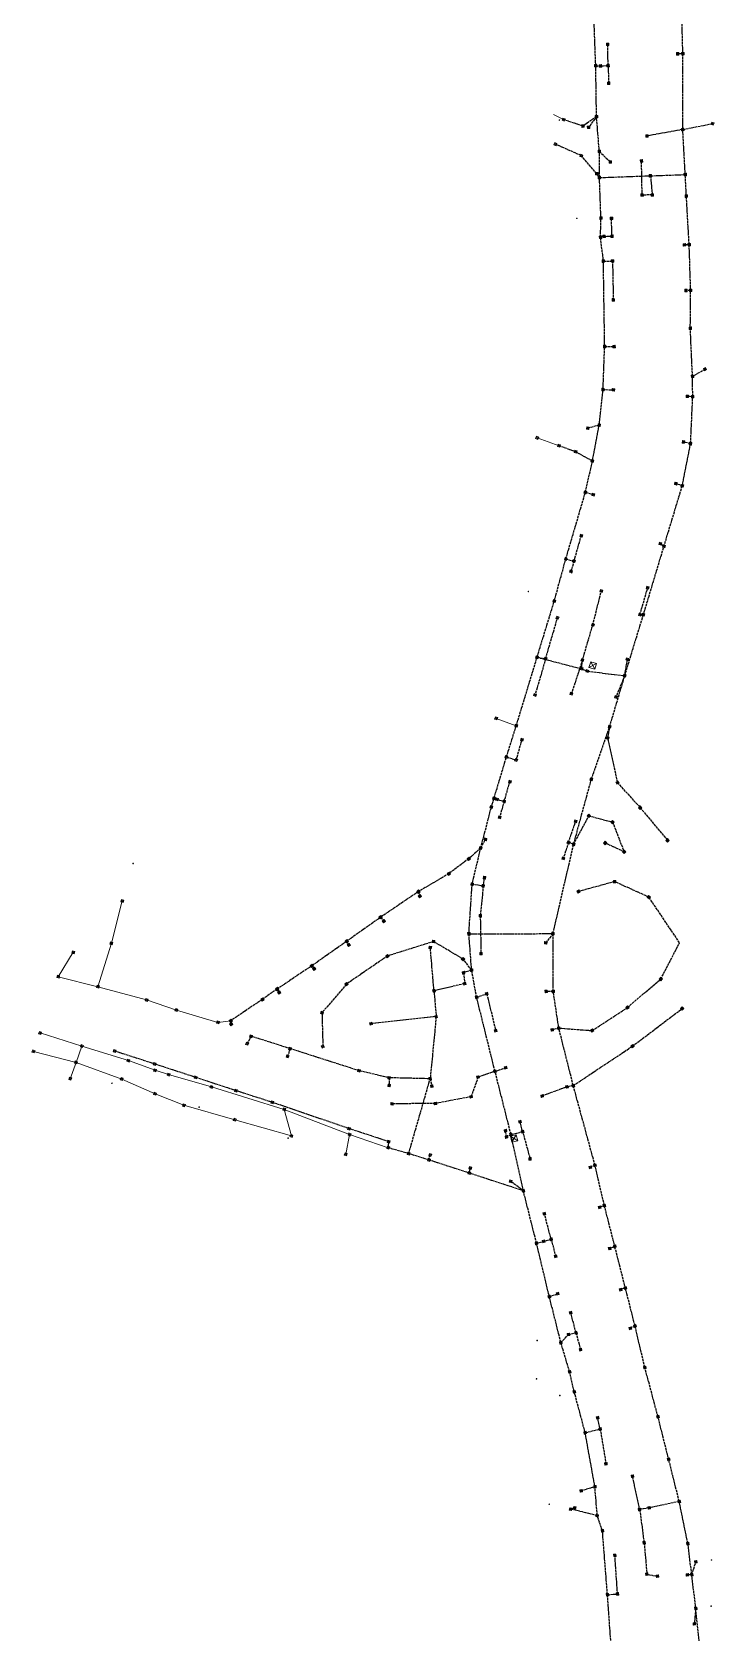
# Model space of a CAD drawing. Header units: metres. Extents: x 105110 to 106166, y 111730 to 118166.
# Drawn here: x 105110 to 105450, y 112535 to 113333 of the extents above; entities that cross this region are included whole.
import ezdxf

# ---------------------------------------------------------------- set-up
doc = ezdxf.new("R2010")
doc.units = ezdxf.units.M
doc.linetypes.add('DASHED', pattern=[1.524, 1.27, -0.254])
for name, color, linetype, lineweight in [('30-RED-ENEL-EXIST', 13, 'CONTINUOUS', 13), ('30-RED-ENEL-NODOS', 11, 'CONTINUOUS', 13), ('30-RED-ENEL-PROY', 1, 'DASHED', 25)]:
    doc.layers.add(name, color=color, linetype=linetype, lineweight=lineweight)

# ---------------------------------------------------------------- blocks, each defined once
blk = doc.blocks.new('CAJA_ENEL')
for p, q in [((-0.6, -0.6), (0.6, 0.6)), ((-0.6, 0.6), (0.6, -0.6))]:
    blk.add_line(p, q)
blk.add_lwpolyline([(-0.6, -0.6), (0.6, -0.6), (0.6, 0.6), (-0.6, 0.6)], close=True)
blk = doc.blocks.new('POSTE')
blk.add_circle((0, 0), 0.15)
blk = doc.blocks.new('CT_ENEL')
for p, q in [((-1.5, -1.5), (1.5, 1.5)), ((-1.5, 1.5), (1.5, -1.5))]:
    blk.add_line(p, q)
blk.add_lwpolyline([(-1.5, -1.5), (1.5, -1.5), (1.5, 1.5), (-1.5, 1.5)], close=True)

msp = doc.modelspace()

# ---------------------------------------------------------------- linework, layer by layer
at = {"layer": '30-RED-ENEL-EXIST'}
for points in [[(105374.9259, 113289.7031), (105369.8253, 113292.3195)], [(105372.6995, 113127.0425), (105361.6745, 113131.0197)], [(105351.3079, 112987.4229), (105341.2527, 112991.0659)], [(105149.3309, 112878.9193), (105154.7323, 112900.0001)], [(105142.5983, 112857.1791), (105149.3309, 112878.9193)], [(105122.7327, 112862.1721), (105130.2961, 112874.4041)], [(105142.5983, 112857.1791), (105122.7327, 112862.1721)], [(105166.8623, 112850.6557), (105142.5983, 112857.1791)], [(105181.7481, 112845.5885), (105166.8623, 112850.6557)], [(105202.4635, 112839.4037), (105181.7481, 112845.5885)], [(105208.8451, 112840.2595), (105202.4635, 112839.4037)], [(105134.5569, 112827.5969), (105113.7153, 112834.1527)], [(105134.5569, 112827.5969), (105131.6515, 112819.4611)], [(105157.7483, 112820.3945), (105134.5569, 112827.5969)], [(105131.6515, 112819.4611), (105110.4337, 112824.9487)], [(105131.6515, 112819.4611), (105128.7459, 112811.3253)], [(105154.4717, 112811.1983), (105131.6515, 112819.4611)], [(105171.0623, 112815.5469), (105157.7483, 112820.3945)], [(105171.0713, 112803.8411), (105154.4717, 112811.1983)], [(105177.7961, 112813.4229), (105171.0623, 112815.5469)], [(105199.1877, 112807.2787), (105177.7961, 112813.4229)], [(105185.4603, 112798.1131), (105171.0713, 112803.8411)], [(105235.5533, 112796.0481), (105199.1877, 112807.2787)], [(105210.8863, 112790.8611), (105185.4603, 112798.1131)], [(105268.1285, 112783.5243), (105235.5533, 112796.0481)], [(105235.5533, 112796.0481), (105239.1163, 112782.8303)], [(105239.1163, 112782.8303), (105210.8863, 112790.8611)], [(105268.1285, 112783.5243), (105266.2293, 112773.6035)], [(105287.3977, 112776.8993), (105268.1285, 112783.5243)]]:
    msp.add_lwpolyline(points, dxfattribs=at)
at = {"layer": '30-RED-ENEL-PROY'}
for points in [[(105390.9767, 113316.5461), (105389.9687, 113343.0601)], [(105434.4379, 113322.5021), (105433.8841, 113342.1883)], [(105397.1429, 113316.6493), (105396.8951, 113327.2751)], [(105434.4379, 113322.5021), (105431.8475, 113322.4857)], [(105434.3795, 113284.7565), (105434.4379, 113322.5021)], [(105391.3421, 113291.1511), (105390.9767, 113316.5461)], [(105390.9767, 113316.5461), (105393.3237, 113316.4827)], [(105393.3237, 113316.4827), (105397.1429, 113316.6493)], [(105397.1429, 113316.6493), (105397.4061, 113307.8579)], [(105384.5343, 113286.4489), (105374.9259, 113289.7031)], [(105391.3421, 113291.1511), (105384.5343, 113286.4489)], [(105391.3421, 113291.1511), (105387.3601, 113285.8447)], [(105392.7689, 113273.8385), (105391.3421, 113291.1511)], [(105434.3795, 113284.7565), (105416.4821, 113281.5259)], [(105434.3795, 113284.7565), (105449.2063, 113287.6955)], [(105435.5891, 113262.3083), (105434.3795, 113284.7565)], [(105383.7909, 113271.6947), (105370.8345, 113277.4459)], [(105392.7921, 113260.7917), (105392.7689, 113273.8385)], [(105392.7689, 113273.8385), (105398.1979, 113268.4969)], [(105391.5033, 113262.7073), (105383.7909, 113271.6947)], [(105414.1087, 113252.0613), (105413.7903, 113269.1229)], [(105392.7921, 113260.7917), (105391.5033, 113262.7073)], [(105392.7921, 113260.7917), (105418.2369, 113261.6665)], [(105393.5413, 113240.5555), (105392.7921, 113260.7917)], [(105418.2369, 113261.6665), (105435.5891, 113262.3083)], [(105418.2369, 113261.6665), (105419.2217, 113252.1279)], [(105436.2053, 113251.5199), (105435.5891, 113262.3083)], [(105419.2217, 113252.1279), (105414.1087, 113252.0613)], [(105437.5791, 113227.3097), (105436.2053, 113251.5199)], [(105393.3579, 113231.0357), (105393.5413, 113240.5555)], [(105399.0541, 113231.5505), (105398.8203, 113240.4391)], [(105393.3579, 113231.0357), (105395.1703, 113231.4697)], [(105394.7795, 113219.1243), (105393.3579, 113231.0357)], [(105395.1703, 113231.4697), (105399.0541, 113231.5505)], [(105437.5791, 113227.3097), (105435.1975, 113227.2335)], [(105438.3247, 113204.5037), (105437.5791, 113227.3097)], [(105394.7795, 113219.1243), (105399.3285, 113219.1277)], [(105395.4133, 113176.5285), (105394.7795, 113219.1243)], [(105399.3285, 113219.1277), (105399.7237, 113199.7841)], [(105438.3247, 113204.5037), (105435.9999, 113204.4621)], [(105438.1315, 113185.6677), (105438.3247, 113204.5037)], [(105439.2397, 113161.6321), (105438.1315, 113185.6677)], [(105394.6117, 113155.0699), (105395.4133, 113176.5285)], [(105395.4133, 113176.5285), (105400.1479, 113176.5021)], [(105439.2397, 113161.6321), (105445.4773, 113165.2617)], [(105392.6641, 113137.3037), (105394.6117, 113155.0699)], [(105394.6117, 113155.0699), (105399.7757, 113154.9355)], [(105439.3575, 113151.5073), (105439.2397, 113161.6321)], [(105439.3575, 113151.5073), (105436.6495, 113151.6329)], [(105438.2875, 113128.0711), (105439.3575, 113151.5073)], [(105392.6641, 113137.3037), (105386.9559, 113135.7681)], [(105389.3057, 113119.3695), (105392.6641, 113137.3037)], [(105380.8977, 113124.0135), (105372.6995, 113127.0425)], [(105389.3057, 113119.3695), (105380.8977, 113124.0135)], [(105434.1491, 113107.0577), (105438.2875, 113128.0711)], [(105438.2875, 113128.0711), (105434.7007, 113128.9163)], [(105385.8063, 113103.8607), (105389.3057, 113119.3695)], [(105424.9807, 113076.8107), (105434.1491, 113107.0577)], [(105434.1491, 113107.0577), (105430.8931, 113108.1535)], [(105376.0341, 113070.5661), (105385.8063, 113103.8607)], [(105385.8063, 113103.8607), (105389.7511, 113102.6809)], [(105380.1233, 113069.5009), (105383.7835, 113082.1821)], [(105414.7547, 113042.7807), (105424.9807, 113076.8107)], [(105424.9807, 113076.8107), (105423.1307, 113078.1259)], [(105370.2689, 113049.5745), (105376.0341, 113070.5661)], [(105376.0341, 113070.5661), (105380.1233, 113069.5009)], [(105380.1233, 113069.5009), (105378.6083, 113064.3117)], [(105389.5183, 113037.7167), (105393.7675, 113054.5633)], [(105413.0203, 113042.8229), (105416.9003, 113056.2061)], [(105361.6939, 113021.5447), (105370.2689, 113049.5745)], [(105405.4147, 113012.2973), (105414.7547, 113042.7807)], [(105414.7547, 113042.7807), (105413.0203, 113042.8229)], [(105365.9791, 113020.8945), (105371.8863, 113041.2289)], [(105384.3421, 113020.1717), (105389.5183, 113037.7167)], [(105351.3079, 112987.4229), (105361.6939, 113021.5447)], [(105365.9791, 113020.8945), (105360.6779, 113002.7827)], [(105361.6939, 113021.5447), (105383.8553, 113015.8163)], [(105361.6939, 113021.5447), (105365.9791, 113020.8945)], [(105384.3421, 113020.1717), (105378.8117, 113003.3161)], [(105383.8553, 113015.8163), (105384.3421, 113020.1717)], [(105405.4147, 113012.2973), (105406.7701, 113020.5701)], [(105383.8553, 113015.8163), (105386.7941, 113014.6257)], [(105386.7941, 113014.6257), (105405.4147, 113012.2973)], [(105397.9271, 112986.9717), (105405.4147, 113012.2973)], [(105405.4147, 113012.2973), (105401.0181, 113001.7527)], [(105346.3949, 112971.8115), (105351.3079, 112987.4229)], [(105388.7599, 112960.6845), (105397.9271, 112986.9717)], [(105397.9271, 112986.9717), (105396.8399, 112981.2713)], [(105351.2539, 112970.2781), (105354.1999, 112980.3913)], [(105396.8399, 112981.2713), (105401.7773, 112958.9713)], [(105340.2183, 112951.2135), (105346.3949, 112971.8115)], [(105346.3949, 112971.8115), (105351.2539, 112970.2781)], [(105345.2745, 112949.6595), (105348.1319, 112959.5465)], [(105379.9269, 112928.2561), (105388.7599, 112960.6845)], [(105401.7773, 112958.9713), (105413.1921, 112946.5173)], [(105333.5743, 112926.4505), (105338.9033, 112946.8513)], [(105338.9033, 112946.8513), (105340.2183, 112951.2135)], [(105340.2183, 112951.2135), (105341.7129, 112950.7003)], [(105341.7129, 112950.7003), (105345.2745, 112949.6595)], [(105345.2745, 112949.6595), (105342.9573, 112941.7355)], [(105413.1921, 112946.5173), (105426.7621, 112930.2255)], [(105377.3725, 112929.1631), (105380.9343, 112939.6865)], [(105379.9269, 112928.2561), (105387.5207, 112942.4549)], [(105387.5207, 112942.4549), (105399.3785, 112939.3275)], [(105399.3785, 112939.3275), (105405.1175, 112924.4747)], [(105333.5743, 112926.4505), (105335.9455, 112930.7139)], [(105333.5743, 112926.4505), (105327.6081, 112921.0303)], [(105329.2885, 112908.4105), (105333.5743, 112926.4505)], [(105369.6321, 112883.7077), (105379.9269, 112928.2561)], [(105377.3725, 112929.1631), (105374.7567, 112921.1851)], [(105379.9269, 112928.2561), (105377.3725, 112929.1631)], [(105405.1175, 112924.4747), (105395.7039, 112928.9091)], [(105327.6081, 112921.0303), (105317.6971, 112913.6047)], [(105317.6971, 112913.6047), (105302.4489, 112904.6397)], [(105327.6515, 112883.6051), (105329.2885, 112908.4105)], [(105329.2885, 112908.4105), (105334.8253, 112907.5883)], [(105334.8253, 112907.5883), (105333.3427, 112892.6147)], [(105334.8253, 112907.5883), (105335.5187, 112911.6155)], [(105400.3487, 112909.6493), (105382.3221, 112904.6589)], [(105417.4803, 112901.9149), (105400.3487, 112909.6493)], [(105302.4489, 112904.6397), (105283.5969, 112891.8627)], [(105302.4489, 112904.6397), (105303.1885, 112902.4291)], [(105423.4209, 112861.0807), (105432.7695, 112879.1373), (105417.4803, 112901.9149)], [(105283.5969, 112891.8627), (105266.7159, 112879.8949)], [(105283.5969, 112891.8627), (105285.2987, 112889.9333)], [(105333.3427, 112892.6147), (105333.6979, 112873.7463)], [(105327.6515, 112883.6051), (105369.6321, 112883.7077)], [(105329.0487, 112865.4971), (105327.6515, 112883.6051)], [(105369.6321, 112883.7077), (105366.0141, 112879.1183)], [(105369.7649, 112854.8147), (105369.6321, 112883.7077)], [(105266.7159, 112879.8949), (105249.3583, 112867.7065)], [(105266.7159, 112879.8949), (105267.7737, 112878.0377)], [(105310.0403, 112879.7387), (105286.9979, 112872.5269)], [(105310.2687, 112855.1697), (105308.4211, 112876.7867)], [(105324.7415, 112871.0181), (105310.0403, 112879.7387)], [(105249.3583, 112867.7065), (105231.9937, 112856.0875)], [(105249.3583, 112867.7065), (105250.4665, 112866.1339)], [(105286.9979, 112872.5269), (105266.5583, 112858.5053)], [(105329.0487, 112865.4971), (105324.7415, 112871.0181)], [(105325.5083, 112858.7687), (105310.2687, 112855.1697)], [(105329.0487, 112865.4971), (105324.9867, 112864.2381)], [(105324.9867, 112864.2381), (105325.5083, 112858.7687)], [(105331.5355, 112851.9327), (105329.0487, 112865.4971)], [(105406.7629, 112846.8347), (105423.4209, 112861.0807)], [(105224.6539, 112850.9257), (105208.8451, 112840.2595)], [(105231.9937, 112856.0875), (105224.6539, 112850.9257)], [(105231.9937, 112856.0875), (105233.0031, 112854.3187)], [(105266.5583, 112858.5053), (105254.3461, 112844.2109)], [(105310.2687, 112855.1697), (105311.3393, 112842.2989)], [(105331.5355, 112851.9327), (105336.5449, 112853.7469)], [(105340.6927, 112815.0525), (105331.5355, 112851.9327)], [(105336.5449, 112853.7469), (105341.0909, 112835.2761)], [(105369.7649, 112854.8147), (105366.2507, 112854.8825)], [(105372.5367, 112836.5917), (105369.7649, 112854.8147)], [(105254.3461, 112844.2109), (105254.8121, 112827.3691)], [(105389.2095, 112835.3539), (105406.7629, 112846.8347)], [(105409.3191, 112827.6043), (105434.1247, 112846.3873)], [(105208.8451, 112840.2595), (105209.0209, 112838.4855)], [(105311.3393, 112842.2989), (105278.7865, 112838.7733)], [(105311.3393, 112842.2989), (105308.3579, 112811.3253)], [(105372.5367, 112836.5917), (105369.2267, 112835.7629)], [(105379.7527, 112807.9371), (105372.5367, 112836.5917)], [(105372.5367, 112836.5917), (105389.2095, 112835.3539)], [(105219.0087, 112832.5339), (105217.0401, 112828.8587)], [(105238.4463, 112826.3529), (105219.0087, 112832.5339)], [(105379.7527, 112807.9371), (105409.3191, 112827.6043)], [(105170.8987, 112818.6793), (105150.8857, 112825.1255)], [(105238.4463, 112826.3529), (105237.1723, 112822.4481)], [(105272.8819, 112815.3369), (105238.4463, 112826.3529)], [(105191.3347, 112811.9997), (105170.8987, 112818.6793)], [(105211.4861, 112805.3733), (105191.3347, 112811.9997)], [(105287.8223, 112811.8141), (105272.8819, 112815.3369)], [(105308.3579, 112811.3253), (105287.8223, 112811.8141)], [(105287.8223, 112811.8141), (105287.9381, 112807.9479)], [(105297.6253, 112773.9917), (105308.3579, 112811.3253)], [(105308.3579, 112811.3253), (105309.2199, 112807.6515)], [(105332.2425, 112812.1251), (105328.8199, 112802.4163)], [(105340.6927, 112815.0525), (105332.2425, 112812.1251)], [(105340.6927, 112815.0525), (105346.0737, 112816.8019)], [(105348.6809, 112783.5167), (105340.6927, 112815.0525)], [(105229.6359, 112799.5383), (105211.4861, 112805.3733)], [(105376.5681, 112807.2847), (105364.2151, 112802.7571)], [(105379.7527, 112807.9371), (105376.5681, 112807.2847)], [(105390.5825, 112768.2109), (105379.7527, 112807.9371)], [(105267.8093, 112786.4901), (105229.6359, 112799.5383)], [(105310.9299, 112799.0013), (105289.2905, 112798.8237)], [(105328.8199, 112802.4163), (105310.9299, 112799.0013)], [(105354.4735, 112784.9551), (105353.1497, 112789.8907)], [(105287.6937, 112779.9679), (105267.8093, 112786.4901)], [(105287.3977, 112776.8993), (105287.6937, 112779.9679)], [(105346.4483, 112782.3207), (105345.9399, 112785.4495)], [(105348.6809, 112783.5167), (105346.4483, 112782.3207)], [(105348.6809, 112783.5167), (105354.4735, 112784.9551)], [(105354.8349, 112755.4595), (105348.6809, 112783.5167)], [(105354.4735, 112784.9551), (105358.2095, 112771.3711)], [(105297.6253, 112773.9917), (105287.3977, 112776.8993)], [(105307.7171, 112770.8421), (105297.6253, 112773.9917)], [(105307.7171, 112770.8421), (105308.3505, 112773.3477)], [(105327.8609, 112764.2619), (105307.7171, 112770.8421)], [(105327.8609, 112764.2619), (105328.4523, 112766.7831)], [(105354.8349, 112755.4595), (105327.8609, 112764.2619)], [(105390.5825, 112768.2109), (105388.2851, 112767.0825)], [(105395.2685, 112748.1281), (105390.5825, 112768.2109)], [(105354.8349, 112755.4595), (105348.4661, 112760.1939)], [(105361.4157, 112729.2901), (105354.8349, 112755.4595)], [(105395.2685, 112748.1281), (105392.8965, 112747.2367)], [(105400.4763, 112727.7275), (105395.2685, 112748.1281)], [(105368.7251, 112731.2597), (105365.3565, 112744.0559)], [(105364.9221, 112730.2905), (105368.7251, 112731.2597)], [(105368.7251, 112731.2597), (105370.9735, 112722.8041)], [(105361.4157, 112729.2901), (105364.9221, 112730.2905)], [(105367.8141, 112702.6573), (105361.4157, 112729.2901)], [(105400.4763, 112727.7275), (105397.9557, 112726.6519)], [(105405.7629, 112706.9381), (105400.4763, 112727.7275)], [(105367.8141, 112702.6573), (105372.0203, 112704.0939)], [(105373.5671, 112679.7511), (105367.8141, 112702.6573)], [(105405.7629, 112706.9381), (105403.3887, 112706.1887)], [(105410.5595, 112688.0469), (105405.7629, 112706.9381)], [(105381.1257, 112684.6057), (105378.5127, 112694.7037)], [(105373.5671, 112679.7511), (105377.3461, 112683.7565)], [(105377.3461, 112683.7565), (105381.1257, 112684.6057)], [(105381.1257, 112684.6057), (105383.3617, 112676.2081)], [(105410.5595, 112688.0469), (105408.2737, 112686.8887)], [(105415.4631, 112667.3123), (105410.5595, 112688.0469)], [(105377.9089, 112665.1713), (105373.5671, 112679.7511)], [(105422.0303, 112642.7383), (105415.4631, 112667.3123)], [(105380.2491, 112655.2071), (105377.9089, 112665.1713)], [(105385.7033, 112634.7877), (105380.2491, 112655.2071)], [(105385.7033, 112634.7877), (105393.1773, 112636.6429)], [(105393.1773, 112636.6429), (105391.9425, 112642.2653)], [(105393.1773, 112636.6429), (105396.0563, 112619.2319)], [(105427.3753, 112621.4945), (105422.0303, 112642.7383)], [(105390.5555, 112607.8219), (105385.7033, 112634.7877)], [(105432.6197, 112600.4913), (105427.3753, 112621.4945)], [(105412.8705, 112596.5537), (105409.3147, 112613.1755)], [(105390.5555, 112607.8219), (105383.6367, 112605.7705)], [(105391.7163, 112593.4359), (105390.5555, 112607.8219)], [(105378.4421, 112596.6929), (105380.4353, 112597.3509)], [(105391.7163, 112593.4359), (105378.4421, 112596.6929)], [(105417.6061, 112597.2905), (105412.8705, 112596.5537)], [(105412.8705, 112596.5537), (105415.1069, 112579.9379)], [(105432.6197, 112600.4913), (105417.6061, 112597.2905)], [(105436.9423, 112579.4621), (105432.6197, 112600.4913)], [(105394.3147, 112585.9063), (105391.7163, 112593.4359)], [(105396.8077, 112554.0137), (105394.3147, 112585.9063)], [(105415.1069, 112579.9379), (105416.5157, 112564.2171)], [(105438.8807, 112564.0151), (105436.9423, 112579.4621)], [(105401.8345, 112554.3979), (105400.5035, 112573.6437)], [(105416.5157, 112564.2171), (105421.7301, 112563.2543)], [(105438.8807, 112564.0151), (105436.7119, 112563.8939)], [(105438.8807, 112564.0151), (105440.9437, 112570.3491)], [(105440.8739, 112547.1713), (105438.8807, 112564.0151)], [(105396.8077, 112554.0137), (105401.8345, 112554.3979)], [(105399.8663, 112511.7095), (105396.8077, 112554.0137)], [(105440.8739, 112547.1713), (105440.1567, 112539.4541)], [(105443.3315, 112523.6133), (105440.8739, 112547.1713)]]:
    msp.add_lwpolyline(points, dxfattribs=at)

# ---------------------------------------------------------------- block references
at = {"layer": '30-RED-ENEL-NODOS'}
for name, p, rotation in [('CAJA_ENEL', (105396.8951, 113327.275), 91.2), ('CAJA_ENEL', (105431.8474, 113322.4857), 90.3), ('CAJA_ENEL', (105434.4379, 113322.5019), 92), ('CAJA_ENEL', (105390.9767, 113316.546), 91.4), ('CAJA_ENEL', (105393.3237, 113316.4827), 91.2), ('CAJA_ENEL', (105397.1429, 113316.6492), 91.2), ('CAJA_ENEL', (105397.406, 113307.8579), 91.2), ('POSTE', (105372.8506, 113289.4511), 179.8), ('CAJA_ENEL', (105374.9259, 113289.703), 337), ('CAJA_ENEL', (105391.3421, 113291.1511), 91.1), ('CAJA_ENEL', (105384.5342, 113286.4489), 91.7), ('CAJA_ENEL', (105387.36, 113285.8447), 91.2), ('CAJA_ENEL', (105416.4821, 113281.5258), 89.1), ('CAJA_ENEL', (105434.3795, 113284.7565), 92), ('CAJA_ENEL', (105449.2062, 113287.6955), 70), ('CAJA_ENEL', (105370.8345, 113277.4459), 70.1), ('CAJA_ENEL', (105392.7689, 113273.8385), 91.4), ('CAJA_ENEL', (105383.7908, 113271.6947), 67.3), ('CAJA_ENEL', (105398.1979, 113268.4968), 91.2), ('CAJA_ENEL', (105413.7902, 113269.1229), 92), ('CAJA_ENEL', (105391.5032, 113262.7073), 91.2), ('CAJA_ENEL', (105392.792, 113260.7916), 91.8), ('CAJA_ENEL', (105418.237, 113261.6664), 92), ('CAJA_ENEL', (105435.589, 113262.3082), 92), ('CAJA_ENEL', (105414.1086, 113252.0614), 90.8), ('CAJA_ENEL', (105419.2217, 113252.1278), 91.6), ('CAJA_ENEL', (105436.2053, 113251.5199), 92.2), ('POSTE', (105381.5298, 113240.4689), 90.9), ('CAJA_ENEL', (105393.5412, 113240.5555), 91.4), ('CAJA_ENEL', (105398.8202, 113240.4391), 91.2), ('CAJA_ENEL', (105393.3579, 113231.0357), 91.4), ('CAJA_ENEL', (105395.1703, 113231.4697), 93.3), ('CAJA_ENEL', (105399.054, 113231.5504), 91.2), ('CAJA_ENEL', (105435.1974, 113227.2334), 93.3), ('CAJA_ENEL', (105437.579, 113227.3096), 91.7), ('CAJA_ENEL', (105394.7795, 113219.1243), 93), ('CAJA_ENEL', (105399.3285, 113219.1277), 91.2), ('CAJA_ENEL', (105435.9998, 113204.462), 89.1), ('CAJA_ENEL', (105438.3246, 113204.5036), 92), ('CAJA_ENEL', (105399.7236, 113199.784), 88.6), ('CAJA_ENEL', (105438.1315, 113185.6677), 92), ('CAJA_ENEL', (105395.4133, 113176.5285), 90.3), ('CAJA_ENEL', (105400.1478, 113176.502), 91.2), ('CAJA_ENEL', (105439.2398, 113161.632), 92.5), ('CAJA_ENEL', (105445.4773, 113165.2616), 27), ('CAJA_ENEL', (105394.6115, 113155.0698), 87.5), ('CAJA_ENEL', (105399.7757, 113154.9353), 86), ('CAJA_ENEL', (105436.6493, 113151.6328), 88.5), ('CAJA_ENEL', (105439.3574, 113151.5072), 88.2), ('CAJA_ENEL', (105392.664, 113137.3036), 80.8), ('CAJA_ENEL', (105361.7103, 113130.9885), 339.4), ('CAJA_ENEL', (105386.9559, 113135.768), 81.8), ('CAJA_ENEL', (105372.6995, 113127.0426), 343.6), ('CAJA_ENEL', (105380.8977, 113124.0135), 343.2), ('CAJA_ENEL', (105434.7006, 113128.9162), 83.2), ('CAJA_ENEL', (105438.2873, 113128.0711), 82.7), ('CAJA_ENEL', (105389.3057, 113119.3695), 75.2), ('CAJA_ENEL', (105430.8931, 113108.1534), 79.2), ('CAJA_ENEL', (105434.1491, 113107.0577), 77.8), ('CAJA_ENEL', (105385.8063, 113103.8606), 73.7), ('CAJA_ENEL', (105389.7511, 113102.6809), 72.7), ('CAJA_ENEL', (105383.7834, 113082.1821), 73), ('CAJA_ENEL', (105423.1306, 113078.1258), 73.4), ('CAJA_ENEL', (105424.9806, 113076.8107), 74.2), ('CAJA_ENEL', (105376.034, 113070.566), 74), ('CAJA_ENEL', (105380.1232, 113069.5009), 72.7), ('CAJA_ENEL', (105378.6083, 113064.3117), 72.3), ('POSTE', (105357.3292, 113054.3177), 73.3), ('CAJA_ENEL', (105370.2689, 113049.5745), 72.3), ('CAJA_ENEL', (105393.7675, 113054.5632), 72.4), ('CAJA_ENEL', (105416.9003, 113056.206), 73.5), ('CAJA_ENEL', (105413.0203, 113042.8229), 73.8), ('CAJA_ENEL', (105414.7546, 113042.7807), 73.5), ('CAJA_ENEL', (105371.8863, 113041.2288), 72.1), ('CAJA_ENEL', (105389.5182, 113037.7167), 74.2), ('CAJA_ENEL', (105361.6938, 113021.5448), 74), ('CAJA_ENEL', (105365.979, 113020.8944), 72.1), ('CAJA_ENEL', (105384.342, 113020.1717), 72.4), ('CT_ENEL', (105389.4489, 113017.4511), 162.6), ('CT_ENEL', (105389.4489, 113017.4511), 162.6), ('CAJA_ENEL', (105406.77, 113020.57), 72.4), ('CAJA_ENEL', (105383.8553, 113015.8163), 72.8), ('CAJA_ENEL', (105386.7941, 113014.6257), 72.2), ('CAJA_ENEL', (105405.4147, 113012.2972), 73), ('CAJA_ENEL', (105360.6778, 113002.7827), 71.1), ('CAJA_ENEL', (105378.8116, 113003.316), 72.3), ('CAJA_ENEL', (105401.0181, 113001.7528), 73.6), ('CAJA_ENEL', (105341.2526, 112991.0659), 339.4), ('CAJA_ENEL', (105351.3079, 112987.4228), 73.4), ('CAJA_ENEL', (105397.927, 112986.9717), 72.8), ('CAJA_ENEL', (105354.1997, 112980.3912), 72.4), ('CAJA_ENEL', (105396.8399, 112981.2713), 73.6), ('CAJA_ENEL', (105346.3948, 112971.8115), 74), ('CAJA_ENEL', (105351.2539, 112970.278), 72.1), ('CAJA_ENEL', (105348.1318, 112959.5464), 75.1), ('CAJA_ENEL', (105388.7598, 112960.6845), 72.3), ('CAJA_ENEL', (105401.7773, 112958.9712), 116), ('CAJA_ENEL', (105338.9032, 112946.8513), 73.6), ('CAJA_ENEL', (105340.2182, 112951.2135), 73.5), ('CAJA_ENEL', (105341.7129, 112950.7002), 75.1), ('CAJA_ENEL', (105345.2746, 112949.6595), 74.6), ('CAJA_ENEL', (105413.1921, 112946.5172), 135.6), ('CAJA_ENEL', (105342.9573, 112941.7354), 75.1), ('CAJA_ENEL', (105380.9342, 112939.6865), 72), ('CAJA_ENEL', (105387.5207, 112942.4549), 135.5), ('CAJA_ENEL', (105399.3784, 112939.3275), 134.4), ('CAJA_ENEL', (105335.9455, 112930.7139), 75.1), ('CAJA_ENEL', (105426.762, 112930.2256), 135.1), ('CAJA_ENEL', (105333.5742, 112926.4505), 76.3), ('CAJA_ENEL', (105377.3724, 112929.1631), 72), ('CAJA_ENEL', (105379.9268, 112928.2561), 72.3), ('CAJA_ENEL', (105395.7038, 112928.9091), 135.2), ('CAJA_ENEL', (105405.1174, 112924.4747), 135.7), ('POSTE', (105160.0943, 112918.6909), 165.6), ('CAJA_ENEL', (105327.6081, 112921.0302), 32.4), ('CAJA_ENEL', (105374.7566, 112921.185), 72.1), ('CAJA_ENEL', (105317.6972, 112913.6045), 32.9), ('CAJA_ENEL', (105329.2884, 112908.4105), 80.9), ('CAJA_ENEL', (105334.8253, 112907.5883), 80.4), ('CAJA_ENEL', (105335.5187, 112911.6154), 81.8), ('CAJA_ENEL', (105400.3487, 112909.6492), 87.4), ('CAJA_ENEL', (105154.7323, 112900), 340.3), ('CAJA_ENEL', (105302.4489, 112904.6396), 35.5), ('CAJA_ENEL', (105303.1884, 112902.4291), 32.7), ('CAJA_ENEL', (105382.322, 112904.6588), 124.1), ('CAJA_ENEL', (105417.4803, 112901.9149), 52.9), ('CAJA_ENEL', (105283.5968, 112891.8626), 35.3), ('CAJA_ENEL', (105285.2987, 112889.9333), 33.7), ('CAJA_ENEL', (105333.3427, 112892.6147), 88.5), ('CAJA_ENEL', (105327.6516, 112883.605), 90.7), ('CAJA_ENEL', (105369.632, 112883.7077), 83.3), ('CAJA_ENEL', (105130.296, 112874.404), 164.2), ('CAJA_ENEL', (105149.3309, 112878.9192), 164.2), ('CAJA_ENEL', (105266.716, 112879.8948), 35.2), ('CAJA_ENEL', (105267.7737, 112878.0377), 32.7), ('CAJA_ENEL', (105308.421, 112876.7866), 81.2), ('CAJA_ENEL', (105310.0402, 112879.7386), 82.4), ('CAJA_ENEL', (105366.014, 112879.1182), 87.2), ('CAJA_ENEL', (105249.3582, 112867.7064), 35.3), ('CAJA_ENEL', (105250.4665, 112866.1339), 32.7), ('CAJA_ENEL', (105286.9979, 112872.5269), 126.9), ('CAJA_ENEL', (105324.7415, 112871.0181), 45.2), ('CAJA_ENEL', (105333.6979, 112873.7461), 91.2), ('CAJA_ENEL', (105122.7327, 112862.172), 164.2), ('CAJA_ENEL', (105266.5581, 112858.5052), 38.3), ('CAJA_ENEL', (105324.9866, 112864.238), 101.3), ('CAJA_ENEL', (105325.5083, 112858.7687), 104.1), ('CAJA_ENEL', (105329.0487, 112865.497), 96.9), ('CAJA_ENEL', (105423.4208, 112861.0806), 135.2), ('CAJA_ENEL', (105142.5982, 112857.1791), 164.2), ('CAJA_ENEL', (105166.8622, 112850.6556), 164.2), ('CAJA_ENEL', (105224.6538, 112850.9256), 34.2), ('CAJA_ENEL', (105231.9936, 112856.0875), 35.4), ('CAJA_ENEL', (105233.0031, 112854.3187), 32.7), ('CAJA_ENEL', (105310.2686, 112855.1697), 104.1), ('CAJA_ENEL', (105331.5354, 112851.9327), 104.3), ('CAJA_ENEL', (105336.5449, 112853.7468), 105.3), ('CAJA_ENEL', (105366.2506, 112854.8824), 94.6), ('CAJA_ENEL', (105369.7648, 112854.8146), 95.5), ('CAJA_ENEL', (105181.7481, 112845.5884), 340.3), ('CAJA_ENEL', (105254.3461, 112844.2108), 71.8), ('CAJA_ENEL', (105311.3392, 112842.299), 106), ('CAJA_ENEL', (105406.7629, 112846.8347), 131.3), ('CAJA_ENEL', (105434.1247, 112846.3872), 137.4), ('CAJA_ENEL', (105113.7152, 112834.1527), 340.3), ('CAJA_ENEL', (105202.4635, 112839.4037), 164.2), ('CAJA_ENEL', (105208.845, 112840.2594), 35.3), ('CAJA_ENEL', (105209.0209, 112838.4856), 32.7), ('CAJA_ENEL', (105278.7864, 112838.7732), 104.1), ('CAJA_ENEL', (105341.0908, 112835.276), 105.3), ('CAJA_ENEL', (105369.2268, 112835.7629), 100.7), ('CAJA_ENEL', (105372.5366, 112836.5917), 102), ('CAJA_ENEL', (105389.2094, 112835.3538), 120.9), ('CAJA_ENEL', (105134.5569, 112827.5968), 161.5), ('CAJA_ENEL', (105217.04, 112828.8587), 71.3), ('CAJA_ENEL', (105219.0087, 112832.5338), 342.9), ('CAJA_ENEL', (105238.4463, 112826.3529), 342.9), ('CAJA_ENEL', (105254.812, 112827.3691), 113.9), ('CAJA_ENEL', (105409.3191, 112827.6042), 124.8), ('CAJA_ENEL', (105110.4336, 112824.9486), 340.3), ('CAJA_ENEL', (105131.6513, 112819.461), 161.5), ('CAJA_ENEL', (105150.8857, 112825.1255), 163.6), ('CAJA_ENEL', (105157.7483, 112820.3945), 340.3), ('CAJA_ENEL', (105170.8986, 112818.6792), 164.8), ('CAJA_ENEL', (105237.1722, 112822.4481), 72.6), ('CAJA_ENEL', (105128.7458, 112811.3253), 161.5), ('CAJA_ENEL', (105154.4717, 112811.1982), 340.3), ('CAJA_ENEL', (105171.0622, 112815.5468), 340.3), ('CAJA_ENEL', (105177.7961, 112813.4228), 161.5), ('CAJA_ENEL', (105191.3347, 112811.9996), 160.4), ('CAJA_ENEL', (105272.8819, 112815.3368), 342.9), ('CAJA_ENEL', (105287.8223, 112811.8141), 173), ('CAJA_ENEL', (105308.3579, 112811.3252), 4.9), ('CAJA_ENEL', (105332.2425, 112812.1251), 105.4), ('CAJA_ENEL', (105340.6927, 112815.0524), 103.7), ('CAJA_ENEL', (105346.0737, 112816.8019), 105.3), ('POSTE', (105149.5687, 112809.0964), 179.8), ('CAJA_ENEL', (105171.0713, 112803.841), 340.3), ('CAJA_ENEL', (105199.1876, 112807.2786), 340.3), ('CAJA_ENEL', (105211.4859, 112805.3732), 160.7), ('CAJA_ENEL', (105287.938, 112807.9478), 82.4), ('CAJA_ENEL', (105309.2198, 112807.6515), 96.3), ('CAJA_ENEL', (105328.8198, 112802.4162), 104.1), ('CAJA_ENEL', (105364.215, 112802.7572), 104.2), ('CAJA_ENEL', (105376.568, 112807.2846), 104.2), ('CAJA_ENEL', (105379.7527, 112807.937), 105.2), ('CAJA_ENEL', (105185.4603, 112798.1131), 161.5), ('POSTE', (105193.0536, 112797.1703), 179.8), ('CAJA_ENEL', (105229.6359, 112799.5382), 163.4), ('CAJA_ENEL', (105235.5534, 112796.048), 340.3), ('CAJA_ENEL', (105289.2905, 112798.8236), 85.1), ('CAJA_ENEL', (105310.93, 112799.0012), 96.8), ('CAJA_ENEL', (105210.8863, 112790.8609), 340.3), ('CAJA_ENEL', (105267.8093, 112786.4901), 162.3), ('CAJA_ENEL', (105353.1496, 112789.8907), 105.4), ('POSTE', (105237.5071, 112781.7204), 179.8), ('CAJA_ENEL', (105239.1162, 112782.8303), 340.3), ('CAJA_ENEL', (105268.1284, 112783.5242), 340.3), ('CAJA_ENEL', (105287.6938, 112779.9679), 73.8), ('CAJA_ENEL', (105345.9399, 112785.4494), 13.4), ('CAJA_ENEL', (105346.4483, 112782.3207), 12.6), ('CAJA_ENEL', (105348.6808, 112783.5167), 104.9), ('CT_ENEL', (105350.2055, 112781.5233), 103.9), ('CAJA_ENEL', (105354.4735, 112784.9551), 104.9), ('CAJA_ENEL', (105266.2293, 112773.6034), 340.3), ('CAJA_ENEL', (105287.3976, 112776.8992), 163.6), ('CAJA_ENEL', (105297.6252, 112773.9917), 163.4), ('CAJA_ENEL', (105307.7171, 112770.842), 163.6), ('CAJA_ENEL', (105308.3505, 112773.3476), 163.6), ('CAJA_ENEL', (105358.2093, 112771.371), 91.2), ('CAJA_ENEL', (105327.8609, 112764.2619), 343.5), ('CAJA_ENEL', (105328.4523, 112766.783), 163.2), ('CAJA_ENEL', (105388.285, 112767.0824), 104.8), ('CAJA_ENEL', (105390.5824, 112768.2107), 105.5), ('CAJA_ENEL', (105348.4661, 112760.1939), 74.1), ('CAJA_ENEL', (105354.8349, 112755.4594), 103.1), ('CAJA_ENEL', (105392.8963, 112747.2366), 104), ('CAJA_ENEL', (105395.2684, 112748.1281), 102.6), ('CAJA_ENEL', (105365.3564, 112744.0558), 105.3), ('CAJA_ENEL', (105364.9221, 112730.2905), 104.1), ('CAJA_ENEL', (105368.725, 112731.2597), 104.9), ('CAJA_ENEL', (105361.4156, 112729.29), 103), ('CAJA_ENEL', (105370.9735, 112722.8041), 104.2), ('CAJA_ENEL', (105397.9557, 112726.6518), 103.6), ('CAJA_ENEL', (105400.4762, 112727.7275), 103.3), ('CAJA_ENEL', (105405.7628, 112706.9381), 102.5), ('CAJA_ENEL', (105367.814, 112702.6574), 102.7), ('CAJA_ENEL', (105372.0203, 112704.0938), 105.3), ('CAJA_ENEL', (105403.3887, 112706.1886), 104), ('CAJA_ENEL', (105378.5127, 112694.7036), 105.3), ('CAJA_ENEL', (105377.3461, 112683.7565), 103.8), ('CAJA_ENEL', (105381.1256, 112684.6057), 105.4), ('CAJA_ENEL', (105408.2736, 112686.8887), 103.8), ('CAJA_ENEL', (105410.5594, 112688.0468), 102.8), ('POSTE', (105361.7463, 112680.7963), 84.1), ('CAJA_ENEL', (105373.567, 112679.751), 103.3), ('CAJA_ENEL', (105383.3617, 112676.2081), 105.4), ('CAJA_ENEL', (105415.463, 112667.3123), 104.2), ('POSTE', (105361.4528, 112661.6519), 103.1), ('CAJA_ENEL', (105377.9089, 112665.1712), 102.7), ('POSTE', (105373.0297, 112653.3348), 103.1), ('CAJA_ENEL', (105380.2489, 112655.2071), 102.6), ('CAJA_ENEL', (105422.0304, 112642.7383), 104.2), ('CAJA_ENEL', (105385.7032, 112634.7877), 101.5), ('CAJA_ENEL', (105391.9424, 112642.2653), 102.5), ('CAJA_ENEL', (105393.1772, 112636.6428), 100.9), ('CAJA_ENEL', (105396.0564, 112619.2319), 97), ('CAJA_ENEL', (105427.3752, 112621.4944), 104.2), ('CAJA_ENEL', (105409.3146, 112613.1755), 98.5), ('CAJA_ENEL', (105383.6367, 112605.7704), 97.1), ('CAJA_ENEL', (105390.5555, 112607.8218), 92.9), ('POSTE', (105367.7718, 112599.1092), 80.9), ('CAJA_ENEL', (105378.4422, 112596.6928), 348), ('CAJA_ENEL', (105380.4353, 112597.3509), 79.2), ('CAJA_ENEL', (105412.8703, 112596.5537), 97.1), ('CAJA_ENEL', (105417.6062, 112597.2904), 98.5), ('CAJA_ENEL', (105432.6196, 112600.4913), 104.2), ('CAJA_ENEL', (105391.7163, 112593.4359), 79.3), ('CAJA_ENEL', (105394.3145, 112585.9063), 94.6), ('CAJA_ENEL', (105415.1069, 112579.9379), 97.2), ('CAJA_ENEL', (105436.9423, 112579.462), 97), ('CAJA_ENEL', (105400.5035, 112573.6437), 95.2), ('POSTE', (105448.7395, 112571.3246), 95), ('CAJA_ENEL', (105416.5156, 112564.217), 98.5), ('CAJA_ENEL', (105421.7301, 112563.2544), 98.5), ('CAJA_ENEL', (105436.7119, 112563.8938), 94.6), ('CAJA_ENEL', (105438.8806, 112564.015), 94.5), ('CAJA_ENEL', (105440.9437, 112570.3491), 7.1), ('CAJA_ENEL', (105396.8077, 112554.0136), 94.2), ('CAJA_ENEL', (105401.8345, 112554.3978), 94.1), ('CAJA_ENEL', (105440.8739, 112547.1713), 94.5), ('POSTE', (105448.5009, 112548.3044), 95), ('CAJA_ENEL', (105440.1567, 112539.4541), 94.6)]:
    msp.add_blockref(name, p, dxfattribs=dict(at, rotation=rotation))

doc.saveas('drawing.dxf')
